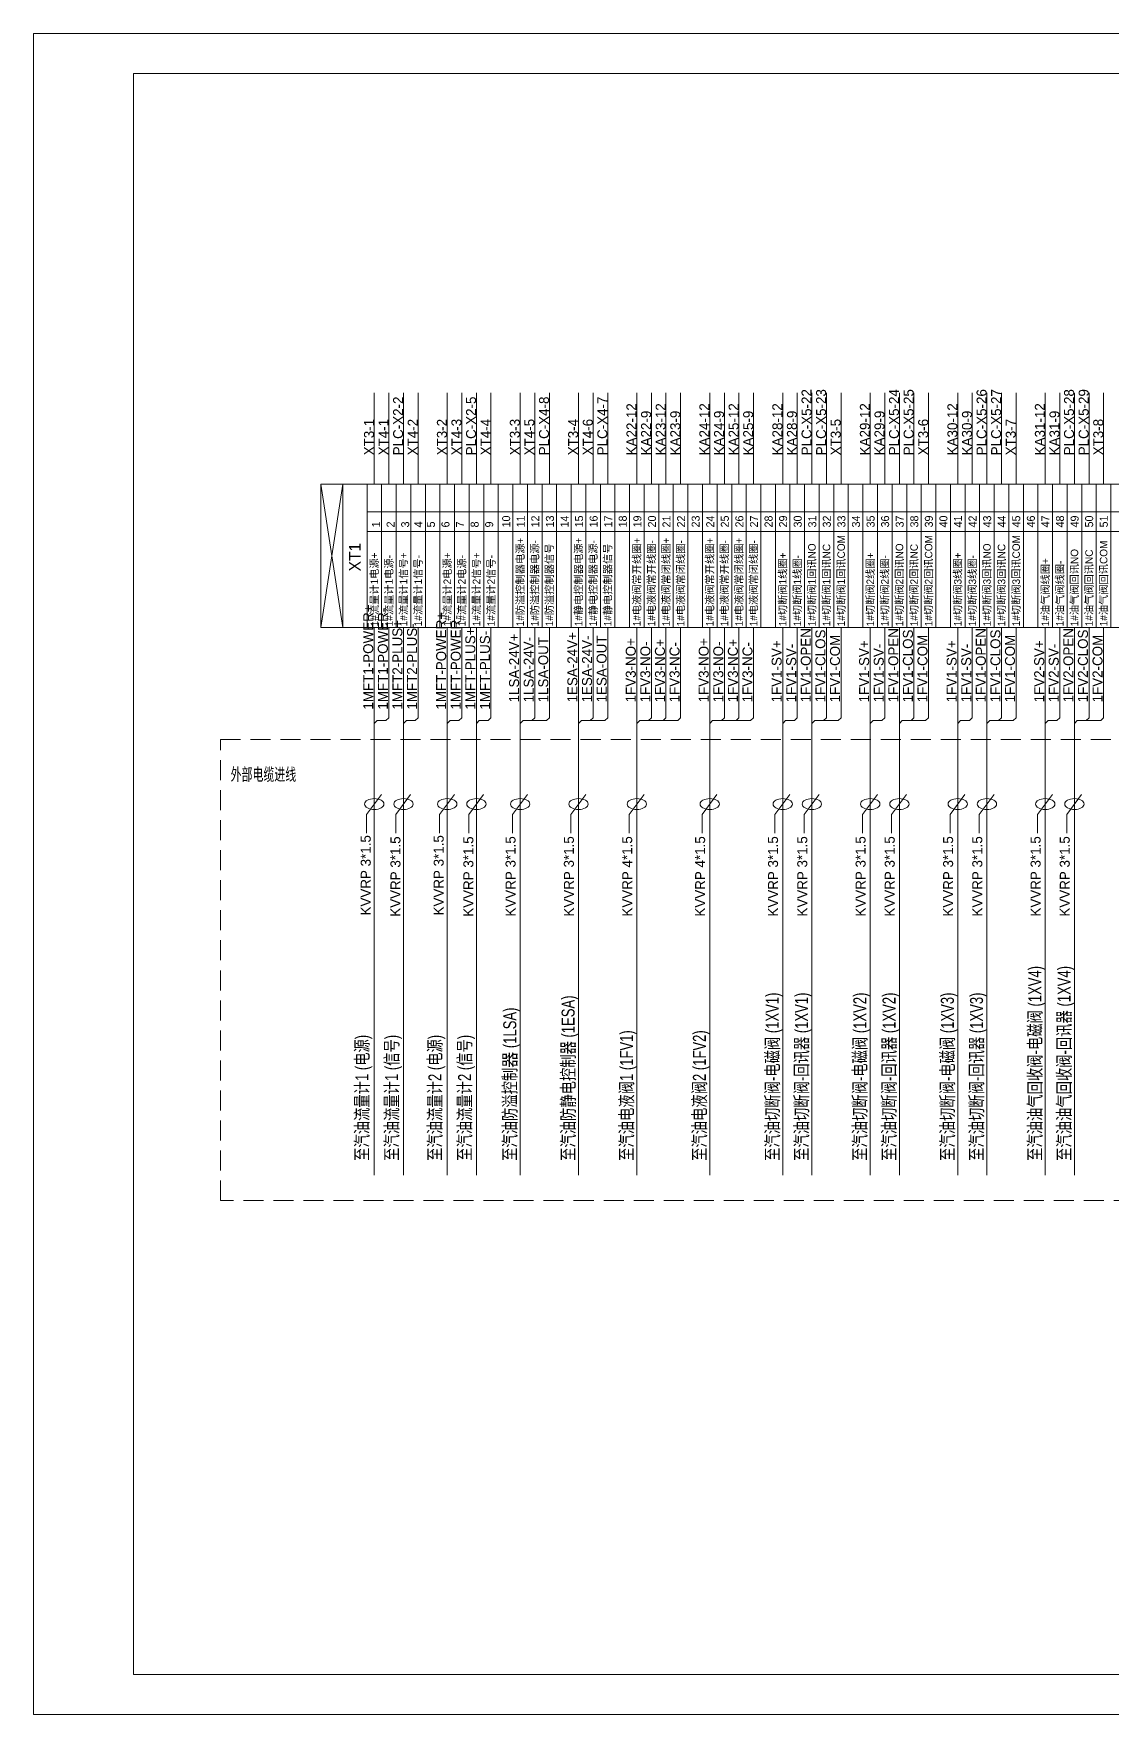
# Model space of a CAD drawing. Header units: millimetres. Extents: x 32626 to 72822, y 60047 to 123188.
# Drawn here: x 32626 to 34783, y 72749 to 76109 of the extents above; entities that cross this region are included whole.
import ezdxf
from ezdxf.enums import TextEntityAlignment as Align

# ---------------------------------------------------------------- set-up
doc = ezdxf.new("R2010")
doc.units = ezdxf.units.MM
doc.header["$LTSCALE"] = 10
doc.linetypes.add('AUDIT_D_061228083857-4', pattern=[6, 4, -2])
for name, color, linetype, lineweight in [('1轮廓实线层', 7, 'Continuous', 18), ('2细线层', 4, 'Continuous', 18), ('图框层', 7, 'Continuous', 18)]:
    doc.layers.add(name, color=color, linetype=linetype, lineweight=lineweight)
doc.styles.add('PC_TEXTSTYLE', font='SIMYOU.TTF', dxfattribs={"width": 0.8})
doc.styles.add('样式 1', font='SIMYOU.TTF', dxfattribs={"width": 0.9})

msp = doc.modelspace()

# ---------------------------------------------------------------- linework, layer by layer
at = {"layer": '1轮廓实线层'}
for p, q in [((33307.1, 75208.5), (33307.1, 75391.1)), ((33336.3, 75208.5), (33336.3, 75391.1)), ((33365.5, 75208.5), (33365.5, 75391.1)), ((33394.6, 75208.5), (33394.6, 75391.1)), ((33452.9, 75208.5), (33452.9, 75391.1)), ((33482.1, 75208.5), (33482.1, 75391.1)), ((33511.3, 75208.5), (33511.3, 75391.1)), ((33540.4, 75208.5), (33540.4, 75391.1)), ((33598.7, 75208.5), (33598.7, 75391.1)), ((33627.9, 75208.5), (33627.9, 75391.1)), ((33657.1, 75208.5), (33657.1, 75391.1)), ((33715.4, 75208.5), (33715.4, 75391.1)), ((33744.5, 75208.5), (33744.5, 75391.1)), ((33773.7, 75208.5), (33773.7, 75391.1)), ((33832, 75208.5), (33832, 75391.1)), ((33861.2, 75208.5), (33861.2, 75391.1)), ((33890.3, 75208.5), (33890.3, 75391.1)), ((33919.5, 75208.5), (33919.5, 75391.1)), ((33977.8, 75208.5), (33977.8, 75391.1)), ((34007, 75208.5), (34007, 75391.1)), ((34036.1, 75208.5), (34036.1, 75391.1)), ((34065.3, 75208.5), (34065.3, 75391.1)), ((34123.6, 75208.5), (34123.6, 75391.1)), ((34152.8, 75208.5), (34152.8, 75391.1)), ((34181.9, 75208.5), (34181.9, 75391.1)), ((34211.1, 75208.5), (34211.1, 75391.1)), ((34240.3, 75208.5), (34240.3, 75391.1)), ((34298.6, 75208.5), (34298.6, 75391.1)), ((34327.7, 75208.5), (34327.7, 75391.1)), ((34356.9, 75208.5), (34356.9, 75391.1)), ((34386.1, 75208.5), (34386.1, 75391.1)), ((34415.2, 75208.5), (34415.2, 75391.1)), ((34473.5, 75208.5), (34473.5, 75391.1)), ((34502.7, 75208.5), (34502.7, 75391.1)), ((34531.9, 75208.5), (34531.9, 75391.1)), ((34561, 75208.5), (34561, 75391.1)), ((34590.2, 75208.5), (34590.2, 75391.1)), ((34648.5, 75208.5), (34648.5, 75391.1)), ((34677.7, 75208.5), (34677.7, 75391.1)), ((34706.8, 75208.5), (34706.8, 75391.1)), ((34736, 75208.5), (34736, 75391.1)), ((34765.1, 75208.5), (34765.1, 75391.1)), ((33200.5, 75208.5), (33244.2, 74921.9)), ((33200.5, 74921.9), (33244.2, 75208.5)), ((33200.5, 75208.5), (33200.5, 74975.3)), ((33200.5, 75208.5), (33200.5, 74975.3)), ((33200.5, 75208.5), (33200.5, 74975.3)), ((33200.5, 75208.5), (33200.5, 74975.3)), ((33200.5, 75208.5), (33200.5, 74975.3)), ((33200.5, 75208.5), (33200.5, 74975.3)), ((33200.5, 75208.5), (33200.5, 74975.3)), ((33200.5, 75208.5), (33200.5, 74975.3)), ((33200.5, 75208.5), (33200.5, 74975.3)), ((33200.5, 75208.5), (33200.5, 74975.3)), ((33244.2, 75208.5), (33292.6, 75208.5)), ((33244.2, 75208.5), (33244.2, 74975.3)), ((33244.2, 75208.5), (33244.2, 74975.3)), ((33244.2, 74975.3), (33244.2, 75208.5)), ((33292.6, 75208.5), (37112.5, 75208.5)), ((33292.6, 75208.5), (33292.6, 74921.9)), ((33321.7, 75208.5), (33321.7, 74921.9)), ((33350.9, 75208.5), (33350.9, 74921.9)), ((33380, 75208.5), (33380, 74921.9)), ((33409.2, 75208.5), (33409.2, 74921.9)), ((33438.4, 75208.5), (33438.4, 74921.9)), ((33467.5, 75208.5), (33467.5, 74921.9)), ((33496.7, 75208.5), (33496.7, 74921.9)), ((33525.8, 75208.5), (33525.8, 74921.9)), ((33555, 75208.5), (33555, 74921.9)), ((33584.2, 75208.5), (33584.2, 74921.9)), ((33613.3, 75208.5), (33613.3, 74921.9)), ((33642.5, 75208.5), (33642.5, 74921.9)), ((33671.6, 75208.5), (33671.6, 74921.9)), ((33700.8, 75208.5), (33700.8, 74921.9)), ((33730, 75208.5), (33730, 74921.9)), ((33759.1, 75208.5), (33759.1, 74921.9)), ((33788.3, 75208.5), (33788.3, 74921.9)), ((33817.4, 75208.5), (33817.4, 74921.9)), ((33846.6, 75208.5), (33846.6, 74921.9)), ((33875.8, 75208.5), (33875.8, 74921.9)), ((33904.9, 75208.5), (33904.9, 74921.9)), ((33934.1, 75208.5), (33934.1, 74921.9)), ((33963.2, 75208.5), (33963.2, 74921.9)), ((33992.4, 75208.5), (33992.4, 74921.9)), ((34021.6, 75208.5), (34021.6, 74921.9)), ((34050.7, 75208.5), (34050.7, 74921.9)), ((34079.9, 75208.5), (34079.9, 74921.9)), ((34109, 75208.5), (34109, 74921.9)), ((34138.2, 75208.5), (34138.2, 74921.9)), ((34167.4, 75208.5), (34167.4, 74921.9)), ((34196.5, 75208.5), (34196.5, 74921.9)), ((34225.7, 75208.5), (34225.7, 74921.9)), ((34254.8, 75208.5), (34254.8, 74921.9)), ((34284, 75208.5), (34284, 74921.9)), ((34313.2, 75208.5), (34313.2, 74921.9)), ((34342.3, 75208.5), (34342.3, 74921.9)), ((34371.5, 75208.5), (34371.5, 74921.9)), ((34400.6, 75208.5), (34400.6, 74921.9)), ((34429.8, 75208.5), (34429.8, 74921.9)), ((34459, 75208.5), (34459, 74921.9)), ((34488.1, 75208.5), (34488.1, 74921.9)), ((34517.3, 75208.5), (34517.3, 74921.9)), ((34546.4, 75208.5), (34546.4, 74921.9)), ((34575.6, 75208.5), (34575.6, 74921.9)), ((34604.8, 75208.5), (34604.8, 74921.9)), ((34633.9, 75208.5), (34633.9, 74921.9)), ((34663.1, 75208.5), (34663.1, 74921.9)), ((34692.2, 75208.5), (34692.2, 74921.9)), ((34721.4, 75208.5), (34721.4, 74921.9)), ((34750.6, 75208.5), (34750.6, 74921.9)), ((34779.7, 75208.5), (34779.7, 74921.9)), ((33292.6, 75153), (37083.4, 75153)), ((33292.6, 75113.8), (37083.4, 75113.8)), ((33292.6, 74921.9), (33244.2, 74921.9)), ((37112.5, 74921.9), (33292.6, 74921.9)), ((33307.1, 74921.9), (33307.1, 74735.7)), ((33336.3, 74921.9), (33336.3, 74741.4)), ((33365.5, 74921.9), (33365.5, 74735.7)), ((33394.6, 74921.9), (33394.6, 74741.4)), ((33452.9, 74921.9), (33452.9, 74735.7)), ((33482.1, 74921.9), (33482.1, 74741.4)), ((33511.3, 74921.9), (33511.3, 74735.7)), ((33540.4, 74921.9), (33540.4, 74741.4)), ((33598.7, 74921.9), (33598.7, 74735.7)), ((33627.9, 74921.9), (33627.9, 74741.4)), ((33657.1, 74921.9), (33657.1, 74741.4)), ((33715.4, 74921.9), (33715.4, 74735.7)), ((33744.5, 74921.9), (33744.5, 74741.4)), ((33754.3, 74921.9), (33783.4, 74921.9)), ((33773.7, 74921.9), (33773.7, 74741.4)), ((33832, 74921.9), (33832, 74735.7)), ((33861.2, 74921.9), (33861.2, 74741.4)), ((33890.3, 74921.9), (33890.3, 74741.4)), ((33919.5, 74921.9), (33919.5, 74741.4)), ((33977.8, 74921.9), (33977.8, 74735.7)), ((34007, 74921.9), (34007, 74741.4)), ((34036.1, 74921.9), (34036.1, 74741.4)), ((34065.3, 74921.9), (34065.3, 74741.4)), ((34123.6, 74921.9), (34123.6, 74735.7)), ((34152.8, 74921.9), (34152.8, 74741.4)), ((34181.9, 74921.9), (34181.9, 74735.7)), ((34211.1, 74921.9), (34211.1, 74741.4)), ((34240.3, 74921.9), (34240.3, 74741.4)), ((34298.6, 74921.9), (34298.6, 74735.7)), ((34327.7, 74921.9), (34327.7, 74741.4)), ((34356.9, 74921.9), (34356.9, 74735.7)), ((34386.1, 74921.9), (34386.1, 74741.4)), ((34415.2, 74921.9), (34415.2, 74741.4)), ((34473.5, 74921.9), (34473.5, 74735.7)), ((34502.7, 74921.9), (34502.7, 74741.4)), ((34531.9, 74921.9), (34531.9, 74735.7)), ((34561, 74921.9), (34561, 74741.4)), ((34590.2, 74921.9), (34590.2, 74741.4)), ((34648.5, 74921.9), (34648.5, 74735.7)), ((34677.7, 74921.9), (34677.7, 74741.4)), ((34706.8, 74921.9), (34706.8, 74735.7)), ((34736, 74921.9), (34736, 74741.4)), ((34765.1, 74921.9), (34765.1, 74741.4)), ((33307.1, 74729.9), (33312.9, 74735.7)), ((33307.1, 74735.7), (33307.1, 74234.8)), ((33312.9, 74735.7), (33330.5, 74735.7)), ((33336.3, 74741.4), (33330.5, 74735.7)), ((33365.5, 74729.9), (33371.2, 74735.7)), ((33365.5, 74735.7), (33365.5, 74234.8)), ((33371.2, 74735.7), (33388.8, 74735.7)), ((33394.6, 74741.4), (33388.8, 74735.7)), ((33452.9, 74729.9), (33458.7, 74735.7)), ((33452.9, 74735.7), (33452.9, 74234.8)), ((33458.7, 74735.7), (33476.3, 74735.7)), ((33482.1, 74741.4), (33476.3, 74735.7)), ((33511.3, 74729.9), (33517, 74735.7)), ((33511.3, 74735.7), (33511.3, 74234.8)), ((33517, 74735.7), (33534.6, 74735.7)), ((33540.4, 74741.4), (33534.6, 74735.7)), ((33598.7, 74735.7), (33598.7, 74234.8)), ((33598.7, 74729.9), (33604.5, 74735.7)), ((33651.3, 74735.7), (33604.5, 74735.7)), ((33627.9, 74741.4), (33622.1, 74735.7)), ((33657.1, 74741.4), (33651.3, 74735.7)), ((33715.4, 74735.7), (33715.4, 74234.8)), ((33715.4, 74729.9), (33721.1, 74735.7)), ((33767.9, 74735.7), (33721.1, 74735.7)), ((33744.5, 74741.4), (33738.8, 74735.7)), ((33773.7, 74741.4), (33767.9, 74735.7)), ((33832, 74735.7), (33832, 74234.8)), ((33832, 74729.9), (33837.8, 74735.7)), ((33913.7, 74735.7), (33837.8, 74735.7)), ((33861.2, 74741.4), (33855.4, 74735.7)), ((33890.3, 74741.4), (33884.6, 74735.7)), ((33919.5, 74741.4), (33913.7, 74735.7)), ((33977.8, 74735.7), (33977.8, 74234.8)), ((33977.8, 74729.9), (33983.6, 74735.7)), ((34059.5, 74735.7), (33983.6, 74735.7)), ((34007, 74741.4), (34001.2, 74735.7)), ((34036.1, 74741.4), (34030.4, 74735.7)), ((34065.3, 74741.4), (34059.5, 74735.7)), ((34123.6, 74735.7), (34123.6, 74234.8)), ((34123.6, 74729.9), (34129.4, 74735.7)), ((34147, 74735.7), (34129.4, 74735.7)), ((34152.8, 74741.4), (34147, 74735.7)), ((34181.9, 74735.7), (34181.9, 74234.8)), ((34181.9, 74729.9), (34187.7, 74735.7)), ((34234.5, 74735.7), (34187.7, 74735.7)), ((34211.1, 74741.4), (34205.3, 74735.7)), ((34240.3, 74741.4), (34234.5, 74735.7)), ((34298.6, 74735.7), (34298.6, 74234.8)), ((34298.6, 74729.9), (34304.3, 74735.7)), ((34322, 74735.7), (34304.3, 74735.7)), ((34327.7, 74741.4), (34322, 74735.7)), ((34356.9, 74735.7), (34356.9, 74234.8)), ((34356.9, 74729.9), (34362.7, 74735.7)), ((34409.4, 74735.7), (34362.7, 74735.7)), ((34386.1, 74741.4), (34380.3, 74735.7)), ((34415.2, 74741.4), (34409.4, 74735.7)), ((34473.5, 74735.7), (34473.5, 74234.8)), ((34473.5, 74729.9), (34479.3, 74735.7)), ((34496.9, 74735.7), (34479.3, 74735.7)), ((34502.7, 74741.4), (34496.9, 74735.7)), ((34531.9, 74735.7), (34531.9, 74234.8)), ((34531.9, 74729.9), (34537.6, 74735.7)), ((34584.4, 74735.7), (34537.6, 74735.7)), ((34561, 74741.4), (34555.2, 74735.7)), ((34590.2, 74741.4), (34584.4, 74735.7)), ((34648.5, 74729.9), (34654.3, 74735.7)), ((34648.5, 74735.7), (34648.5, 74234.8)), ((34671.9, 74735.7), (34654.3, 74735.7)), ((34677.7, 74741.4), (34671.9, 74735.7)), ((34706.8, 74735.7), (34706.8, 74234.8)), ((34706.8, 74729.9), (34712.6, 74735.7)), ((34759.4, 74735.7), (34712.6, 74735.7)), ((34736, 74741.4), (34730.2, 74735.7)), ((34765.1, 74741.4), (34759.4, 74735.7)), ((33321.5, 74588.2), (33291.7, 74547.9)), ((33379.8, 74588.2), (33350, 74547.9)), ((33467.3, 74588.2), (33437.5, 74547.9)), ((33525.6, 74588.2), (33495.8, 74547.9)), ((33613.1, 74588.2), (33583.3, 74547.9)), ((33729.7, 74588.2), (33699.9, 74547.9)), ((33846.4, 74588.2), (33816.6, 74547.9)), ((33992.2, 74588.2), (33962.4, 74547.9)), ((34138, 74588.2), (34108.2, 74547.9)), ((34196.3, 74588.2), (34166.5, 74547.9)), ((34312.9, 74588.2), (34283.1, 74547.9)), ((34371.2, 74588.2), (34341.4, 74547.9)), ((34487.9, 74588.2), (34458.1, 74547.9)), ((34546.2, 74588.2), (34516.4, 74547.9)), ((34662.8, 74588.2), (34633, 74547.9)), ((34721.2, 74588.2), (34691.4, 74547.9)), ((33291.7, 74547.9), (33291.7, 74510.6)), ((33350, 74547.9), (33350, 74510.6)), ((33437.5, 74547.9), (33437.5, 74510.6)), ((33495.8, 74547.9), (33495.8, 74510.6)), ((33583.3, 74547.9), (33583.3, 74510.6)), ((33699.9, 74547.9), (33699.9, 74510.6)), ((33816.6, 74547.9), (33816.6, 74510.6)), ((33962.4, 74547.9), (33962.4, 74510.6)), ((34108.2, 74547.9), (34108.2, 74510.6)), ((34166.5, 74547.9), (34166.5, 74510.6)), ((34283.1, 74547.9), (34283.1, 74510.6)), ((34341.4, 74547.9), (34341.4, 74510.6)), ((34458.1, 74547.9), (34458.1, 74510.6)), ((34516.4, 74547.9), (34516.4, 74510.6)), ((34633, 74547.9), (34633, 74510.6)), ((34691.4, 74547.9), (34691.4, 74510.6)), ((33307.1, 74234.8), (33307.1, 73826.8)), ((33365.5, 74234.8), (33365.5, 73826.8)), ((33452.9, 74234.8), (33452.9, 73826.8)), ((33511.3, 74234.8), (33511.3, 73826.8)), ((33598.7, 74234.8), (33598.7, 73826.8)), ((33715.4, 74234.8), (33715.4, 73826.8)), ((33832, 74234.8), (33832, 73826.8)), ((33977.8, 74234.8), (33977.8, 73826.8)), ((34123.6, 74234.8), (34123.6, 73826.8)), ((34181.9, 74234.8), (34181.9, 73826.8)), ((34298.6, 74234.8), (34298.6, 73826.8)), ((34356.9, 74234.8), (34356.9, 73826.8)), ((34473.5, 74234.8), (34473.5, 73826.8)), ((34531.9, 74234.8), (34531.9, 73826.8)), ((34648.5, 74234.8), (34648.5, 73826.8)), ((34706.9, 74234.8), (34706.9, 73826.8))]:
    msp.add_line(p, q, dxfattribs=at)
msp.add_lwpolyline([(33200.5, 74921.9), (33200.5, 75208.5), (33244.2, 75208.5), (33244.2, 74921.9)], close=True, dxfattribs=at)
at = {"layer": '1轮廓实线层', "linetype": 'AUDIT_D_061228083857-4'}
msp.add_lwpolyline([(32999.7, 74697.6), (37105.7, 74697.6), (37105.7, 73776.4), (32999.7, 73776.4)], close=True, dxfattribs=at)
at = {"layer": '1轮廓实线层'}
for centre in [(33307.1, 74568.8), (33365.5, 74568.8), (33452.9, 74568.8), (33511.3, 74568.8), (33598.7, 74568.8), (33715.4, 74568.8), (33832, 74568.8), (33977.8, 74568.8), (34123.6, 74568.8), (34181.9, 74568.8), (34298.6, 74568.8), (34356.9, 74568.8), (34473.5, 74568.8), (34531.9, 74568.8), (34648.5, 74568.8), (34706.8, 74568.8)]:
    msp.add_ellipse(centre, major_axis=(19.3, 0), ratio=0.567806, dxfattribs=at)
at = {"layer": '2细线层'}
for p, q in [((32626, 72749), (32626, 76109)), ((37378, 76109), (32626, 76109)), ((37378, 72749), (32626, 72749))]:
    msp.add_line(p, q, dxfattribs=at)
at = {"layer": '图框层'}
for p, q in [((32826, 72829), (32826, 76029)), ((37298, 76029), (32826, 76029)), ((32826, 72829), (37298, 72829))]:
    msp.add_line(p, q, dxfattribs=at)

# ---------------------------------------------------------------- texts
at = {"layer": '1轮廓实线层', "style": '样式 1'}
for s, height, p in [('PLC-X2-2', 20, (33364.8, 75266)), ('PLC-X2-5', 20, (33510.6, 75266)), ('PLC-X4-8', 20, (33656.4, 75266)), ('PLC-X4-7', 20, (33773, 75266)), ('KA22-12', 20, (33831.3, 75266)), ('KA23-12', 20, (33889.7, 75266)), ('KA24-12', 20, (33977.1, 75266)), ('KA25-12', 20, (34035.5, 75266)), ('KA28-12', 20, (34122.9, 75266)), ('PLC-X5-22', 20, (34181.3, 75266)), ('PLC-X5-23', 20, (34210.4, 75266)), ('KA29-12', 20, (34297.9, 75266)), ('PLC-X5-24', 20, (34356.2, 75266)), ('PLC-X5-25', 20, (34385.4, 75266)), ('KA30-12', 20, (34472.9, 75266)), ('PLC-X5-26', 20, (34531.2, 75266)), ('PLC-X5-27', 20, (34560.3, 75266)), ('KA31-12', 20, (34647.8, 75266)), ('PLC-X5-28', 20, (34706.1, 75266)), ('PLC-X5-29', 20, (34735.3, 75266)), ('XT3-1', 20, (33306.5, 75266)), ('XT4-1', 20, (33335.6, 75266)), ('XT4-2', 20, (33393.9, 75266)), ('XT3-2', 20, (33452.3, 75266)), ('XT4-3', 20, (33481.4, 75266)), ('XT4-4', 20, (33539.7, 75266)), ('XT3-3', 20, (33598.1, 75266)), ('XT4-5', 20, (33627.2, 75266)), ('XT3-4', 20, (33714.7, 75266)), ('XT4-6', 20, (33743.9, 75266)), ('KA22-9', 20, (33860.5, 75266)), ('KA23-9', 20, (33918.8, 75266)), ('KA24-9', 20, (34006.3, 75266)), ('KA25-9', 20, (34064.6, 75266)), ('KA28-9', 20, (34152.1, 75266)), ('XT3-5', 20, (34239.6, 75266)), ('KA29-9', 20, (34327.1, 75266)), ('XT3-6', 20, (34414.5, 75266)), ('KA30-9', 20, (34502, 75266)), ('XT3-7', 20, (34589.5, 75266)), ('KA31-9', 20, (34677, 75266)), ('XT3-8', 20, (34764.5, 75266)), ('1', 16, (33318.6, 75121.8)), ('2', 16, (33347.7, 75121.8)), ('3', 16, (33376.9, 75121.8)), ('4', 16, (33403.3, 75121.8)), ('5', 16, (33428.3, 75121.8)), ('6', 16, (33457.4, 75121.8)), ('7', 16, (33486.6, 75121.8)), ('8', 16, (33515.7, 75121.8)), ('9', 16, (33544.8, 75121.8)), ('10', 16, (33578.8, 75121.8)), ('11', 16, (33607.9, 75121.8)), ('12', 16, (33637.1, 75121.8)), ('13', 16, (33666.2, 75121.8)), ('14', 16, (33695.4, 75121.8)), ('15', 16, (33724.5, 75121.8)), ('16', 16, (33753.6, 75121.8)), ('17', 16, (33782.8, 75121.8)), ('18', 16, (33811.9, 75121.8)), ('19', 16, (33841.1, 75121.8)), ('20', 16, (33870.2, 75121.8)), ('21', 16, (33899.3, 75121.8)), ('22', 16, (33928.5, 75121.8)), ('23', 16, (33957.6, 75121.8)), ('24', 16, (33986.7, 75121.8)), ('25', 16, (34015.9, 75121.8)), ('26', 16, (34045, 75121.8)), ('27', 16, (34074.2, 75121.8)), ('28', 16, (34103.3, 75121.8)), ('29', 16, (34132.4, 75121.8)), ('30', 16, (34161.6, 75121.8)), ('31', 16, (34190.7, 75121.8)), ('32', 16, (34219.8, 75121.8)), ('33', 16, (34249, 75121.8)), ('34', 16, (34278.1, 75121.8)), ('35', 16, (34307.3, 75121.8)), ('36', 16, (34336.4, 75121.8)), ('37', 16, (34365.5, 75121.8)), ('38', 16, (34394.7, 75121.8)), ('39', 16, (34423.8, 75121.8)), ('40', 16, (34452.9, 75121.8)), ('41', 16, (34482.1, 75121.8)), ('42', 16, (34511.2, 75121.8)), ('43', 16, (34540.4, 75121.8)), ('44', 16, (34569.5, 75121.8)), ('45', 16, (34598.6, 75121.8)), ('46', 16, (34627.8, 75121.8)), ('47', 16, (34656.9, 75121.8)), ('48', 16, (34686.1, 75121.8)), ('49', 16, (34715.2, 75121.8)), ('50', 16, (34744.3, 75121.8)), ('51', 16, (34773.5, 75121.8)), ('防溢控制器电源+', 15, (33606.3, 74946.4)), ('静电控制器电源+', 15, (33723, 74946.4)), ('电液阀常开线圈+', 15, (33839.6, 74946.4)), ('电液阀常闭线圈+', 15, (33897.9, 74946.4)), ('电液阀常开线圈+', 15, (33985.4, 74946.4)), ('电液阀常闭线圈+', 15, (34043.7, 74946.4)), ('切断阀1回讯COM', 15, (34247.9, 74946.4)), ('切断阀2回讯COM', 15, (34422.8, 74946.4)), ('切断阀3回讯COM', 15, (34597.8, 74946.4)), ('1#流量计1电源+', 15, (33314.7, 74924.2)), ('1#流量计1电源-', 15, (33343.9, 74924.2)), ('1#流量计1信号+', 15, (33373.1, 74924.2)), ('1#流量计1信号-', 15, (33402.2, 74924.2)), ('1#流量计2电源+', 15, (33460.5, 74924.2)), ('1#流量计2电源-', 15, (33489.7, 74924.2)), ('1#流量计2信号+', 15, (33518.9, 74924.2)), ('1#流量计2信号-', 15, (33548, 74924.2)), ('防溢控制器电源-', 15, (33635.5, 74946.4)), ('防溢控制器信号', 15, (33664.7, 74946.4)), ('静电控制器电源-', 15, (33752.1, 74946.4)), ('静电控制器信号', 15, (33781.3, 74946.4)), ('电液阀常开线圈-', 15, (33868.8, 74946.4)), ('电液阀常闭线圈-', 15, (33927.1, 74946.4)), ('电液阀常开线圈-', 15, (34014.6, 74946.4)), ('电液阀常闭线圈-', 15, (34072.9, 74946.4)), ('切断阀1线圈+', 15, (34131.2, 74946.4)), ('切断阀1线圈-', 15, (34160.4, 74946.4)), ('切断阀1回讯NO', 15, (34189.5, 74946.4)), ('切断阀1回讯NC', 15, (34218.7, 74946.4)), ('切断阀2线圈+', 15, (34306.2, 74946.4)), ('切断阀2线圈-', 15, (34335.3, 74946.4)), ('切断阀2回讯NO', 15, (34364.5, 74946.4)), ('切断阀2回讯NC', 15, (34393.7, 74946.4)), ('切断阀3线圈+', 15, (34481.1, 74946.4)), ('切断阀3线圈-', 15, (34510.3, 74946.4)), ('切断阀3回讯NO', 15, (34539.5, 74946.4)), ('切断阀3回讯NC', 15, (34568.6, 74946.4)), ('油气阀回讯NO', 15, (34714.4, 74946.4)), ('油气阀回讯NC', 15, (34743.6, 74946.4)), ('油气阀回讯COM', 15, (34772.7, 74946.4)), ('油气阀线圈+', 15, (34656.1, 74946.4)), ('油气阀线圈-', 15, (34685.3, 74946.4)), ('1MFT1-POWER+', 20, (33305, 74757.6)), ('1MFT1-POWER-', 20, (33334.2, 74757.6)), ('1MFT2-PLUS+', 20, (33363.3, 74757.6)), ('1MFT2-PLUS-', 20, (33392.5, 74757.6)), ('1MFT-POWER+', 20, (33450.8, 74757.6)), ('1MFT-POWER-', 20, (33480, 74757.6)), ('1#', 15, (33606.3, 74924.2)), ('1#', 15, (33635.5, 74924.2)), ('1#', 15, (33664.7, 74924.2)), ('1#', 15, (33723, 74924.2)), ('1#', 15, (33752.1, 74924.2)), ('1#', 15, (33781.3, 74924.2)), ('1#', 15, (33839.6, 74924.2)), ('1#', 15, (33868.8, 74924.2)), ('1#', 15, (33897.9, 74924.2)), ('1#', 15, (33927.1, 74924.2)), ('1#', 15, (33985.4, 74924.2)), ('1#', 15, (34014.6, 74924.2)), ('1#', 15, (34043.7, 74924.2)), ('1#', 15, (34072.9, 74924.2)), ('1#', 15, (34131.2, 74924.2)), ('1#', 15, (34160.4, 74924.2)), ('1#', 15, (34189.5, 74924.2)), ('1#', 15, (34218.7, 74924.2)), ('1#', 15, (34247.9, 74924.2)), ('1#', 15, (34306.2, 74924.2)), ('1#', 15, (34335.3, 74924.2)), ('1#', 15, (34364.5, 74924.2)), ('1#', 15, (34393.7, 74924.2)), ('1#', 15, (34422.8, 74924.2)), ('1#', 15, (34481.1, 74924.2)), ('1#', 15, (34510.3, 74924.2)), ('1#', 15, (34539.5, 74924.2)), ('1#', 15, (34568.6, 74924.2)), ('1#', 15, (34597.8, 74924.2)), ('1#', 15, (34656.1, 74924.2)), ('1#', 15, (34685.3, 74924.2)), ('1#', 15, (34714.4, 74924.2)), ('1#', 15, (34743.6, 74924.2)), ('1#', 15, (34772.7, 74924.2)), ('1MFT-PLUS+', 20, (33509.1, 74757.6)), ('1MFT-PLUS-', 20, (33538.3, 74757.6)), ('1LSA-24V+', 20, (33596.6, 74772)), ('1LSA-24V-', 20, (33625.8, 74772)), ('1LSA-OUT', 20, (33654.9, 74772)), ('1ESA-24V+', 20, (33713.2, 74772)), ('1ESA-24V-', 20, (33742.4, 74772)), ('1ESA-OUT', 20, (33771.6, 74772)), ('1FV3-NO+', 20, (33829.9, 74772)), ('1FV3-NC+', 20, (33888.2, 74772)), ('1FV3-NO+', 20, (33975.7, 74772)), ('1FV3-NC+', 20, (34034, 74772)), ('1FV1-SV+', 20, (34121.5, 74772)), ('1FV1-OPEN', 20, (34179.8, 74772)), ('1FV1-CLOS', 20, (34209, 74772)), ('1FV1-COM', 20, (34238.1, 74772)), ('1FV1-SV+', 20, (34296.4, 74772)), ('1FV1-OPEN', 20, (34354.8, 74772)), ('1FV1-CLOS', 20, (34383.9, 74772)), ('1FV1-COM', 20, (34413.1, 74772)), ('1FV1-SV+', 20, (34471.4, 74772)), ('1FV1-OPEN', 20, (34529.7, 74772)), ('1FV1-CLOS', 20, (34558.9, 74772)), ('1FV1-COM', 20, (34588, 74772)), ('1FV2-SV+', 20, (34646.4, 74772)), ('1FV2-OPEN', 20, (34704.7, 74772)), ('1FV2-CLOS', 20, (34733.8, 74772)), ('1FV2-COM', 20, (34763, 74772)), ('1FV3-NO-', 20, (33859, 74772)), ('1FV3-NC-', 20, (33917.4, 74772)), ('1FV3-NO-', 20, (34004.8, 74772)), ('1FV3-NC-', 20, (34063.2, 74772)), ('1FV1-SV-', 20, (34150.6, 74772)), ('1FV1-SV-', 20, (34325.6, 74772)), ('1FV1-SV-', 20, (34500.6, 74772)), ('1FV2-SV-', 20, (34675.5, 74772))]:
    msp.add_text(s, height=height, rotation=90, dxfattribs=at).set_placement(p)
msp.add_text('XT1', height=23.33, rotation=90, dxfattribs=at).set_placement((33279.9, 75062.5), align=Align.CENTER)
at = {"layer": '1轮廓实线层', "insert": (33020, 74640.7), "char_height": 25, "width": 261.937, "attachment_point": 1, "style": 'PC_TEXTSTYLE'}
msp.add_mtext('{\\W0.64;外部电缆进线}', dxfattribs=at)
at = {"layer": '1轮廓实线层', "attachment_point": 7, "rotation": 90, "style": '样式 1'}
for s, insert, char_height, width in [('{\\W1;KVVRP 3*1.5}', (33300.3, 74346.1), 20, 230.833), ('{\\W1;KVVRP 3*1.5}', (33359.7, 74343.6), 20, 230.833), ('{\\W1;KVVRP 3*1.5}', (33446.1, 74346.1), 20, 230.833), ('{\\W1;KVVRP 3*1.5}', (33505.5, 74343.6), 20, 230.833), ('{\\W1;KVVRP 3*1.5}', (33589.8, 74343.9), 20, 230.833), ('{\\W1;KVVRP 3*1.5}', (33706.4, 74343.9), 20, 230.833), ('{\\W1;KVVRP 4*1.5}', (33823, 74343.9), 20, 230.833), ('{\\W1;KVVRP 4*1.5}', (33968.8, 74343.9), 20, 230.833), ('{\\W1;KVVRP 3*1.5}', (34114.6, 74343.9), 20, 230.833), ('{\\W1;KVVRP 3*1.5}', (34173, 74343.9), 20, 230.833), ('{\\W1;KVVRP 3*1.5}', (34289.6, 74343.9), 20, 230.833), ('{\\W1;KVVRP 3*1.5}', (34347.9, 74343.9), 20, 230.833), ('{\\W1;KVVRP 3*1.5}', (34464.6, 74343.9), 20, 230.833), ('{\\W1;KVVRP 3*1.5}', (34522.9, 74343.9), 20, 230.833), ('{\\W1;KVVRP 3*1.5}', (34639.5, 74343.9), 20, 230.833), ('{\\W1;KVVRP 3*1.5}', (34697.8, 74343.9), 20, 230.833), ('{\\W0.75;至汽油油气回收阀-电磁阀 (1XV4)}', (34648.6, 73855.5), 26, 613.113), ('{\\W0.75;至汽油油气回收阀-回讯器 (1XV4)}', (34706.9, 73855.5), 26, 613.113), ('{\\W0.75;至汽油切断阀-电磁阀 (1XV1)}', (34123.7, 73855.5), 26, 613.113), ('{\\W0.75;至汽油切断阀-回讯器 (1XV1)}', (34182, 73855.5), 26, 613.113), ('{\\W0.75;至汽油切断阀-电磁阀 (1XV2)}', (34298.6, 73855.5), 26, 613.113), ('{\\W0.75;至汽油切断阀-回讯器 (1XV2)}', (34357, 73855.5), 26, 613.113), ('{\\W0.75;至汽油切断阀-电磁阀 (1XV3)}', (34473.6, 73855.5), 26, 613.113), ('{\\W0.75;至汽油切断阀-回讯器 (1XV3)}', (34531.9, 73855.5), 26, 613.113), ('{\\W0.75;至汽油防溢控制\\W0.9;器\\W0.75; (1LSA)}', (33598.8, 73855.5), 26, 613.113), ('{\\W0.75;至汽油防静电控制器 (1ESA)}', (33715.4, 73855.5), 26, 613.113), ('{\\W0.75;至汽油流量计1 (电源)}', (33303.2, 73855.5), 26, 483.565), ('{\\W0.75;至汽油流量计1 (信号) }', (33362.6, 73855.5), 26, 565.313), ('{\\W0.75;至汽油流量计2 (电源)}', (33449, 73855.5), 26, 568.167), ('{\\W0.75;至汽油流量计2 (信号) }', (33508.4, 73855.5), 26, 506.711), ('{\\W0.75;至汽油电液阀1 (1FV1)}', (33832.1, 73855.5), 26, 613.113), ('{\\W0.75;至汽油电液阀2 (1FV2)}', (33977.9, 73855.5), 26, 613.113)]:
    msp.add_mtext(s, dxfattribs=dict(at, insert=insert, char_height=char_height, width=width))

doc.saveas('drawing.dxf')
